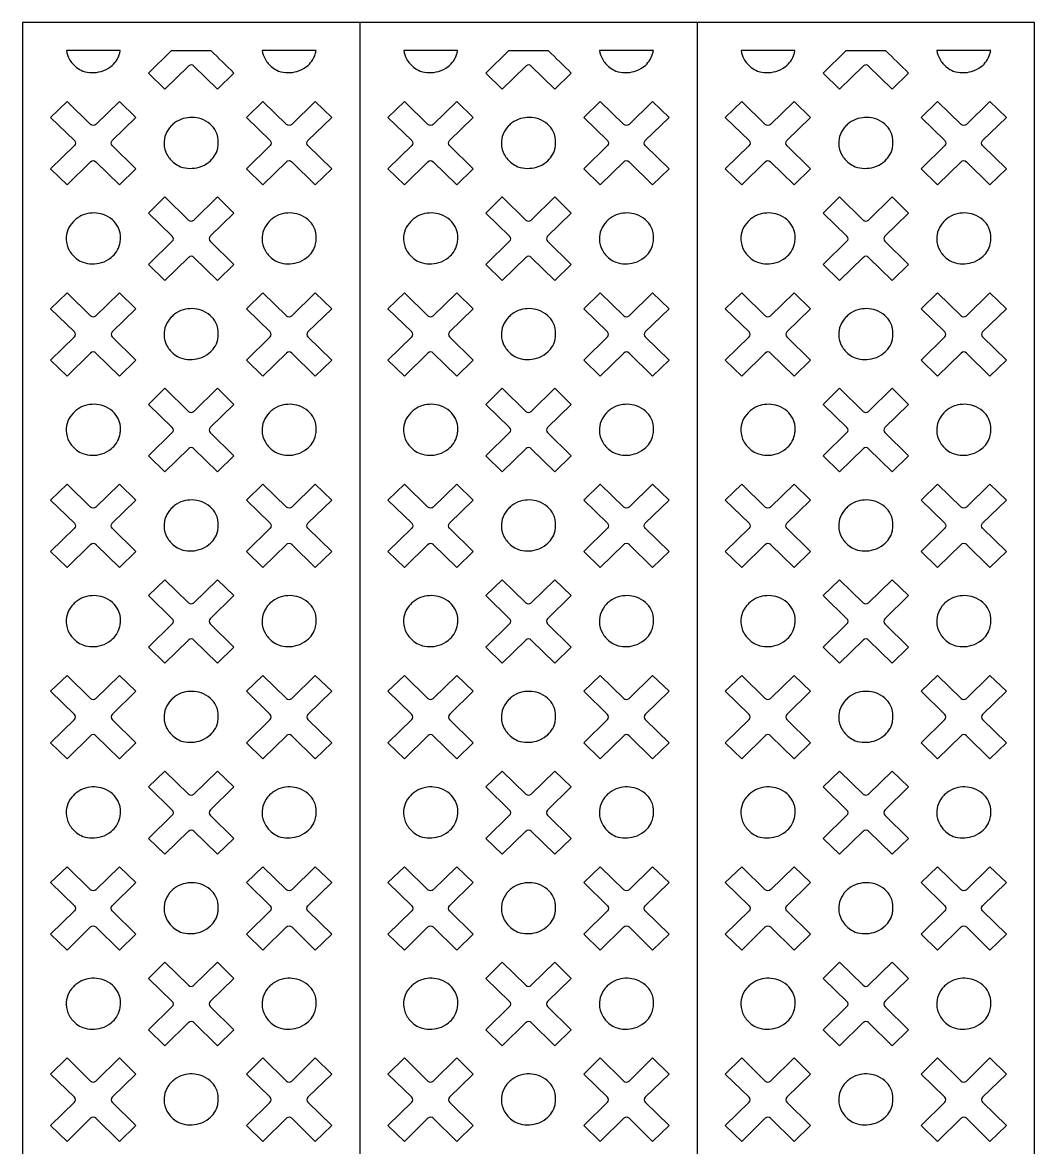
# Model space of a CAD drawing. Header units: millimetres. Extents: x -150 to 750, y -1000 to 1000.
# Drawn here: x -150 to 750, y -1 to 1000 of the extents above; entities that cross this region are included whole.
import ezdxf

# ---------------------------------------------------------------- set-up
doc = ezdxf.new("R2010")
doc.units = ezdxf.units.MM
doc.layers.add('Default', color=70, linetype='Continuous')

msp = doc.modelspace()

# ---------------------------------------------------------------- linework, layer by layer
at = {"layer": 'Default'}
for p, q in [((150, 1000), (150, -1000)), ((450, 1000), (450, -1000))]:
    msp.add_line(p, q, dxfattribs=at)
msp.add_lwpolyline([(-150, -1000), (750, -1000), (750, 1000), (-150, 1000)], close=True, dxfattribs=at)
for points in [[(-63.1, 975), (-110.9, 975, 0.09085), (-108.5, 967.6, 0.105009), (-101.9, 960, 0.060881), (-96.4, 956.8, 0.15431), (-80, 956.5, 0.094583), (-71.5, 960.8, 0.074504), (-66.8, 965.7, 0.084818), (-63.7, 972.1, 0.035907)], [(2.5, 961.3, 0.384169), (-2.1, 961.4, 0.017605), (-2.3, 961.3), (-23.3, 940.8), (-37.9, 955), (-17.4, 975), (17.6, 975, 0.00032), (38, 955), (23.5, 940.8), (2.5, 961.3, 0.001257)], [(111.1, 975), (63.2, 975, 0.09085), (65.7, 967.6, 0.105009), (72.2, 960, 0.060881), (77.7, 956.8, 0.15431), (94.1, 956.5, 0.094583), (102.6, 960.8, 0.074504), (107.3, 965.7, 0.084818), (110.4, 972.1, 0.035907)], [(236.9, 975), (189.1, 975, 0.09085), (191.5, 967.6, 0.105009), (198.1, 960, 0.060881), (203.6, 956.8, 0.15431), (220, 956.5, 0.094583), (228.5, 960.8, 0.074504), (233.2, 965.7, 0.084818), (236.3, 972.1, 0.035907)], [(302.5, 961.3, 0.384169), (297.9, 961.4, 0.017605), (297.7, 961.3), (276.7, 940.8), (262.1, 955), (282.6, 975), (317.6, 975, 0.00032), (338, 955), (323.5, 940.8), (302.5, 961.3, 0.001257)], [(411.1, 975), (363.2, 975, 0.09085), (365.7, 967.6, 0.105009), (372.2, 960, 0.060881), (377.7, 956.8, 0.15431), (394.1, 956.5, 0.094583), (402.6, 960.8, 0.074504), (407.3, 965.7, 0.084818), (410.4, 972.1, 0.035907)], [(536.9, 975), (489.1, 975, 0.09085), (491.5, 967.6, 0.105009), (498.1, 960, 0.060881), (503.6, 956.8, 0.15431), (520, 956.5, 0.094583), (528.5, 960.8, 0.074504), (533.2, 965.7, 0.084818), (536.3, 972.1, 0.035907)], [(602.5, 961.3, 0.384169), (597.9, 961.4, 0.017605), (597.7, 961.3), (576.7, 940.8), (562.1, 955), (582.6, 975), (617.6, 975, 0.00032), (638, 955), (623.5, 940.8), (602.5, 961.3, 0.001257)], [(711.1, 975), (663.2, 975, 0.09085), (665.7, 967.6, 0.105009), (672.2, 960, 0.060881), (677.7, 956.8, 0.15431), (694.1, 956.5, 0.094583), (702.6, 960.8, 0.074504), (707.3, 965.7, 0.084818), (710.4, 972.1, 0.035907)], [(-103.9, 890.5), (-125, 869.9), (-110.4, 855.6), (-89.5, 876.2, -0.397944), (-84.7, 876.2, -0.006463), (-84.7, 876.2), (-63.7, 855.6), (-49.1, 869.9), (-70.2, 890.5), (-70.2, 890.5, -0.420972), (-70.2, 895), (-49.1, 915.6), (-63.7, 929.8), (-84.7, 909.3, -0.397944), (-89.4, 909.3, -0.006463), (-89.5, 909.3), (-110.4, 929.8), (-125, 915.6), (-103.9, 895), (-103.9, 895, -0.420972)], [(70.2, 890.5), (49.1, 869.9), (63.7, 855.6), (84.7, 876.2, -0.397944), (89.4, 876.2, -0.006463), (89.5, 876.2), (110.4, 855.6), (125, 869.9), (103.9, 890.5), (103.9, 890.5, -0.420972), (103.9, 895), (125, 915.6), (110.4, 929.8), (89.5, 909.3, -0.397944), (84.7, 909.3, -0.006463), (84.7, 909.3), (63.7, 929.8), (49.1, 915.6), (70.2, 895), (70.2, 895, -0.420972)], [(196.1, 890.5), (175, 869.9), (189.6, 855.6), (210.5, 876.2, -0.397944), (215.3, 876.2, -0.006463), (215.3, 876.2), (236.3, 855.6), (250.9, 869.9), (229.8, 890.5), (229.8, 890.5, -0.420972), (229.8, 895), (250.9, 915.6), (236.3, 929.8), (215.3, 909.3, -0.397944), (210.6, 909.3, -0.006463), (210.5, 909.3), (189.6, 929.8), (175, 915.6), (196.1, 895), (196.1, 895, -0.420972)], [(370.2, 890.5), (349.1, 869.9), (363.7, 855.6), (384.7, 876.2, -0.397944), (389.4, 876.2, -0.006463), (389.5, 876.2), (410.4, 855.6), (425, 869.9), (403.9, 890.5), (403.9, 890.5, -0.420972), (403.9, 895), (425, 915.6), (410.4, 929.8), (389.5, 909.3, -0.397944), (384.7, 909.3, -0.006463), (384.7, 909.3), (363.7, 929.8), (349.1, 915.6), (370.2, 895), (370.2, 895, -0.420972)], [(496.1, 890.5), (475, 869.9), (489.6, 855.6), (510.5, 876.2, -0.397944), (515.3, 876.2, -0.006463), (515.3, 876.2), (536.3, 855.6), (550.9, 869.9), (529.8, 890.5), (529.8, 890.5, -0.420972), (529.8, 895), (550.9, 915.6), (536.3, 929.8), (515.3, 909.3, -0.397944), (510.6, 909.3, -0.006463), (510.5, 909.3), (489.6, 929.8), (475, 915.6), (496.1, 895), (496.1, 895, -0.420972)], [(670.2, 890.5), (649.1, 869.9), (663.7, 855.6), (684.7, 876.2, -0.397944), (689.4, 876.2, -0.006463), (689.5, 876.2), (710.4, 855.6), (725, 869.9), (703.9, 890.5), (703.9, 890.5, -0.420972), (703.9, 895), (725, 915.6), (710.4, 929.8), (689.5, 909.3, -0.397944), (684.7, 909.3, -0.006463), (684.7, 909.3), (663.7, 929.8), (649.1, 915.6), (670.2, 895), (670.2, 895, -0.420972)], [(24.1, 892.9, 0.133083), (22, 903.1, 0.093537), (17, 909.5, 0.097606), (8.8, 914.2, 0.155607), (-7, 914.5, 0.088418), (-14.7, 910.7, 0.044134), (-17.7, 908.1, 0.099121), (-22.6, 900.6, 0.103432), (-24.1, 892.1, 0.117114), (-21.5, 882.5, 0.105486), (-14.9, 874.9, 0.060402), (-9.4, 871.7, 0.156979), (7.2, 871.4, 0.096198), (15.8, 875.9, 0.076763), (20.6, 881.1, 0.092223), (23.6, 888.1, 0.057177), (24.1, 892.7, -0.002419)], [(324.1, 892.9, 0.133083), (322, 903.1, 0.093537), (317, 909.5, 0.097606), (308.8, 914.2, 0.155607), (293, 914.5, 0.088418), (285.3, 910.7, 0.044134), (282.3, 908.1, 0.099121), (277.4, 900.6, 0.103432), (275.9, 892.1, 0.117114), (278.5, 882.5, 0.105486), (285.1, 874.9, 0.060402), (290.6, 871.7, 0.156979), (307.2, 871.4, 0.096198), (315.8, 875.9, 0.076763), (320.6, 881.1, 0.092223), (323.6, 888.1, 0.057177), (324.1, 892.7, -0.002419)], [(624.1, 892.9, 0.133083), (622, 903.1, 0.093537), (617, 909.5, 0.097606), (608.8, 914.2, 0.155607), (593, 914.5, 0.088418), (585.3, 910.7, 0.044134), (582.3, 908.1, 0.099121), (577.4, 900.6, 0.103432), (575.9, 892.1, 0.117114), (578.5, 882.5, 0.105486), (585.1, 874.9, 0.060402), (590.6, 871.7, 0.156979), (607.2, 871.4, 0.096198), (615.8, 875.9, 0.076763), (620.6, 881.1, 0.092223), (623.6, 888.1, 0.057177), (624.1, 892.7, -0.002419)], [(17, 805.4), (38, 784.8), (23.5, 770.6), (2.5, 791.1, 0.397944), (-2.2, 791.1, 0.006463), (-2.3, 791.1), (-23.3, 770.6), (-37.9, 784.8), (-16.8, 805.4), (-16.8, 805.4, 0.420972), (-16.8, 809.9), (-37.9, 830.5), (-23.3, 844.8), (-2.3, 824.3, 0.397944), (2.4, 824.2, 0.006463), (2.5, 824.3), (23.5, 844.8), (38, 830.5), (17, 809.9), (17, 809.9, 0.420972)], [(317, 805.4), (338, 784.8), (323.5, 770.6), (302.5, 791.1, 0.397944), (297.8, 791.1, 0.006463), (297.7, 791.1), (276.7, 770.6), (262.1, 784.8), (283.2, 805.4), (283.2, 805.4, 0.420972), (283.2, 809.9), (262.1, 830.5), (276.7, 844.8), (297.7, 824.3, 0.397944), (302.4, 824.2, 0.006463), (302.5, 824.3), (323.5, 844.8), (338, 830.5), (317, 809.9), (317, 809.9, 0.420972)], [(617, 805.4), (638, 784.8), (623.5, 770.6), (602.5, 791.1, 0.397944), (597.8, 791.1, 0.006463), (597.7, 791.1), (576.7, 770.6), (562.1, 784.8), (583.2, 805.4), (583.2, 805.4, 0.420972), (583.2, 809.9), (562.1, 830.5), (576.7, 844.8), (597.7, 824.3, 0.397944), (602.4, 824.2, 0.006463), (602.5, 824.3), (623.5, 844.8), (638, 830.5), (617, 809.9), (617, 809.9, 0.420972)], [(-62.9, 807.8, 0.133083), (-65, 818, 0.093537), (-70, 824.4, 0.097606), (-78.2, 829.2, 0.155607), (-94, 829.5, 0.088418), (-101.7, 825.7, 0.044134), (-104.7, 823, 0.099121), (-109.6, 815.6, 0.103432), (-111.1, 807.1, 0.117114), (-108.5, 797.4, 0.105486), (-101.9, 789.8, 0.060402), (-96.4, 786.7, 0.156979), (-79.8, 786.4, 0.096198), (-71.2, 790.9, 0.076763), (-66.4, 796, 0.092223), (-63.4, 803.1, 0.057177), (-62.9, 807.7, -0.002419)], [(111.2, 807.8, 0.133083), (109.1, 818, 0.093537), (104.1, 824.4, 0.097606), (95.9, 829.2, 0.155607), (80.1, 829.5, 0.088418), (72.4, 825.7, 0.044134), (69.4, 823, 0.099121), (64.6, 815.6, 0.103432), (63, 807.1, 0.117114), (65.7, 797.4, 0.105486), (72.2, 789.8, 0.060402), (77.7, 786.7, 0.156979), (94.3, 786.4, 0.096198), (102.9, 790.9, 0.076763), (107.7, 796, 0.092223), (110.7, 803.1, 0.057177), (111.2, 807.7, -0.002419)], [(237.1, 807.8, 0.133083), (235, 818, 0.093537), (230, 824.4, 0.097606), (221.8, 829.2, 0.155607), (206, 829.5, 0.088418), (198.3, 825.7, 0.044134), (195.3, 823, 0.099121), (190.4, 815.6, 0.103432), (188.9, 807.1, 0.117114), (191.5, 797.4, 0.105486), (198.1, 789.8, 0.060402), (203.6, 786.7, 0.156979), (220.2, 786.4, 0.096198), (228.8, 790.9, 0.076763), (233.6, 796, 0.092223), (236.6, 803.1, 0.057177), (237.1, 807.7, -0.002419)], [(411.2, 807.8, 0.133083), (409.1, 818, 0.093537), (404.1, 824.4, 0.097606), (395.9, 829.2, 0.155607), (380.1, 829.5, 0.088418), (372.4, 825.7, 0.044134), (369.4, 823, 0.099121), (364.6, 815.6, 0.103432), (363, 807.1, 0.117114), (365.7, 797.4, 0.105486), (372.2, 789.8, 0.060402), (377.7, 786.7, 0.156979), (394.3, 786.4, 0.096198), (402.9, 790.9, 0.076763), (407.7, 796, 0.092223), (410.7, 803.1, 0.057177), (411.2, 807.7, -0.002419)], [(537.1, 807.8, 0.133083), (535, 818, 0.093537), (530, 824.4, 0.097606), (521.8, 829.2, 0.155607), (506, 829.5, 0.088418), (498.3, 825.7, 0.044134), (495.3, 823, 0.099121), (490.4, 815.6, 0.103432), (488.9, 807.1, 0.117114), (491.5, 797.4, 0.105486), (498.1, 789.8, 0.060402), (503.6, 786.7, 0.156979), (520.2, 786.4, 0.096198), (528.8, 790.9, 0.076763), (533.6, 796, 0.092223), (536.6, 803.1, 0.057177), (537.1, 807.7, -0.002419)], [(711.2, 807.8, 0.133083), (709.1, 818, 0.093537), (704.1, 824.4, 0.097606), (695.9, 829.2, 0.155607), (680.1, 829.5, 0.088418), (672.4, 825.7, 0.044134), (669.4, 823, 0.099121), (664.6, 815.6, 0.103432), (663, 807.1, 0.117114), (665.7, 797.4, 0.105486), (672.2, 789.8, 0.060402), (677.7, 786.7, 0.156979), (694.3, 786.4, 0.096198), (702.9, 790.9, 0.076763), (707.7, 796, 0.092223), (710.7, 803.1, 0.057177), (711.2, 807.7, -0.002419)], [(-103.9, 724.8), (-125, 745.4), (-110.4, 759.6), (-89.5, 739.1, 0.397944), (-84.7, 739.1, 0.006463), (-84.7, 739.1), (-63.7, 759.6), (-49.1, 745.4), (-70.2, 724.8), (-70.2, 724.8, 0.420972), (-70.2, 720.3), (-49.1, 699.7), (-63.7, 685.5), (-84.7, 706, 0.397944), (-89.4, 706, 0.006463), (-89.5, 706), (-110.4, 685.5), (-125, 699.7), (-103.9, 720.3), (-103.9, 720.3, 0.420972)], [(70.2, 724.8), (49.1, 745.4), (63.7, 759.6), (84.7, 739.1, 0.397944), (89.4, 739.1, 0.006463), (89.5, 739.1), (110.4, 759.6), (125, 745.4), (103.9, 724.8), (103.9, 724.8, 0.420972), (103.9, 720.3), (125, 699.7), (110.4, 685.5), (89.5, 706, 0.397944), (84.7, 706, 0.006463), (84.7, 706), (63.7, 685.5), (49.1, 699.7), (70.2, 720.3), (70.2, 720.3, 0.420972)], [(196.1, 724.8), (175, 745.4), (189.6, 759.6), (210.5, 739.1, 0.397944), (215.3, 739.1, 0.006463), (215.3, 739.1), (236.3, 759.6), (250.9, 745.4), (229.8, 724.8), (229.8, 724.8, 0.420972), (229.8, 720.3), (250.9, 699.7), (236.3, 685.5), (215.3, 706, 0.397944), (210.6, 706, 0.006463), (210.5, 706), (189.6, 685.5), (175, 699.7), (196.1, 720.3), (196.1, 720.3, 0.420972)], [(370.2, 724.8), (349.1, 745.4), (363.7, 759.6), (384.7, 739.1, 0.397944), (389.4, 739.1, 0.006463), (389.5, 739.1), (410.4, 759.6), (425, 745.4), (403.9, 724.8), (403.9, 724.8, 0.420972), (403.9, 720.3), (425, 699.7), (410.4, 685.5), (389.5, 706, 0.397944), (384.7, 706, 0.006463), (384.7, 706), (363.7, 685.5), (349.1, 699.7), (370.2, 720.3), (370.2, 720.3, 0.420972)], [(496.1, 724.8), (475, 745.4), (489.6, 759.6), (510.5, 739.1, 0.397944), (515.3, 739.1, 0.006463), (515.3, 739.1), (536.3, 759.6), (550.9, 745.4), (529.8, 724.8), (529.8, 724.8, 0.420972), (529.8, 720.3), (550.9, 699.7), (536.3, 685.5), (515.3, 706, 0.397944), (510.6, 706, 0.006463), (510.5, 706), (489.6, 685.5), (475, 699.7), (496.1, 720.3), (496.1, 720.3, 0.420972)], [(670.2, 724.8), (649.1, 745.4), (663.7, 759.6), (684.7, 739.1, 0.397944), (689.4, 739.1, 0.006463), (689.5, 739.1), (710.4, 759.6), (725, 745.4), (703.9, 724.8), (703.9, 724.8, 0.420972), (703.9, 720.3), (725, 699.7), (710.4, 685.5), (689.5, 706, 0.397944), (684.7, 706, 0.006463), (684.7, 706), (663.7, 685.5), (649.1, 699.7), (670.2, 720.3), (670.2, 720.3, 0.420972)], [(24.1, 722.7, 0.133083), (22, 732.9, 0.093537), (17, 739.3, 0.097606), (8.8, 744.1, 0.155607), (-7, 744.4, 0.088418), (-14.7, 740.6, 0.044134), (-17.7, 737.9, 0.099121), (-22.6, 730.5, 0.103432), (-24.1, 722, 0.117114), (-21.5, 712.3, 0.105486), (-14.9, 704.7, 0.060402), (-9.4, 701.6, 0.156979), (7.2, 701.3, 0.096198), (15.8, 705.8, 0.076763), (20.6, 710.9, 0.092223), (23.6, 717.9, 0.057177), (24.1, 722.6, -0.002419)], [(324.1, 722.7, 0.133083), (322, 732.9, 0.093537), (317, 739.3, 0.097606), (308.8, 744.1, 0.155607), (293, 744.4, 0.088418), (285.3, 740.6, 0.044134), (282.3, 737.9, 0.099121), (277.4, 730.5, 0.103432), (275.9, 722, 0.117114), (278.5, 712.3, 0.105486), (285.1, 704.7, 0.060402), (290.6, 701.6, 0.156979), (307.2, 701.3, 0.096198), (315.8, 705.8, 0.076763), (320.6, 710.9, 0.092223), (323.6, 717.9, 0.057177), (324.1, 722.6, -0.002419)], [(624.1, 722.7, 0.133083), (622, 732.9, 0.093537), (617, 739.3, 0.097606), (608.8, 744.1, 0.155607), (593, 744.4, 0.088418), (585.3, 740.6, 0.044134), (582.3, 737.9, 0.099121), (577.4, 730.5, 0.103432), (575.9, 722, 0.117114), (578.5, 712.3, 0.105486), (585.1, 704.7, 0.060402), (590.6, 701.6, 0.156979), (607.2, 701.3, 0.096198), (615.8, 705.8, 0.076763), (620.6, 710.9, 0.092223), (623.6, 717.9, 0.057177), (624.1, 722.6, -0.002419)], [(17, 635.2), (38, 614.6), (23.5, 600.4), (2.5, 620.9, 0.397944), (-2.2, 621, 0.006463), (-2.3, 620.9), (-23.3, 600.4), (-37.9, 614.6), (-16.8, 635.2), (-16.8, 635.2, 0.420972), (-16.8, 639.7), (-37.9, 660.3), (-23.3, 674.6), (-2.3, 654.1, 0.397944), (2.4, 654, 0.006463), (2.5, 654.1), (23.5, 674.6), (38, 660.3), (17, 639.7), (17, 639.7, 0.420972)], [(317, 635.2), (338, 614.6), (323.5, 600.4), (302.5, 620.9, 0.397944), (297.8, 621, 0.006463), (297.7, 620.9), (276.7, 600.4), (262.1, 614.6), (283.2, 635.2), (283.2, 635.2, 0.420972), (283.2, 639.7), (262.1, 660.3), (276.7, 674.6), (297.7, 654.1, 0.397944), (302.4, 654, 0.006463), (302.5, 654.1), (323.5, 674.6), (338, 660.3), (317, 639.7), (317, 639.7, 0.420972)], [(617, 635.2), (638, 614.6), (623.5, 600.4), (602.5, 620.9, 0.397944), (597.8, 621, 0.006463), (597.7, 620.9), (576.7, 600.4), (562.1, 614.6), (583.2, 635.2), (583.2, 635.2, 0.420972), (583.2, 639.7), (562.1, 660.3), (576.7, 674.6), (597.7, 654.1, 0.397944), (602.4, 654, 0.006463), (602.5, 654.1), (623.5, 674.6), (638, 660.3), (617, 639.7), (617, 639.7, 0.420972)], [(-62.9, 637.6, 0.133083), (-65, 647.8, 0.093537), (-70, 654.3, 0.097606), (-78.2, 659, 0.155607), (-94, 659.3, 0.088418), (-101.7, 655.5, 0.044134), (-104.7, 652.8, 0.099121), (-109.6, 645.4, 0.103432), (-111.1, 636.9, 0.117114), (-108.5, 627.2, 0.105486), (-101.9, 619.7, 0.060402), (-96.4, 616.5, 0.156979), (-79.8, 616.2, 0.096198), (-71.2, 620.7, 0.076763), (-66.4, 625.8, 0.092223), (-63.4, 632.9, 0.057177), (-62.9, 637.5, -0.002419)], [(111.2, 637.6, 0.133083), (109.1, 647.8, 0.093537), (104.1, 654.3, 0.097606), (95.9, 659, 0.155607), (80.1, 659.3, 0.088418), (72.4, 655.5, 0.044134), (69.4, 652.8, 0.099121), (64.6, 645.4, 0.103432), (63, 636.9, 0.117114), (65.7, 627.2, 0.105486), (72.2, 619.7, 0.060402), (77.7, 616.5, 0.156979), (94.3, 616.2, 0.096198), (102.9, 620.7, 0.076763), (107.7, 625.8, 0.092223), (110.7, 632.9, 0.057177), (111.2, 637.5, -0.002419)], [(237.1, 637.6, 0.133083), (235, 647.8, 0.093537), (230, 654.3, 0.097606), (221.8, 659, 0.155607), (206, 659.3, 0.088418), (198.3, 655.5, 0.044134), (195.3, 652.8, 0.099121), (190.4, 645.4, 0.103432), (188.9, 636.9, 0.117114), (191.5, 627.2, 0.105486), (198.1, 619.7, 0.060402), (203.6, 616.5, 0.156979), (220.2, 616.2, 0.096198), (228.8, 620.7, 0.076763), (233.6, 625.8, 0.092223), (236.6, 632.9, 0.057177), (237.1, 637.5, -0.002419)], [(411.2, 637.6, 0.133083), (409.1, 647.8, 0.093537), (404.1, 654.3, 0.097606), (395.9, 659, 0.155607), (380.1, 659.3, 0.088418), (372.4, 655.5, 0.044134), (369.4, 652.8, 0.099121), (364.6, 645.4, 0.103432), (363, 636.9, 0.117114), (365.7, 627.2, 0.105486), (372.2, 619.7, 0.060402), (377.7, 616.5, 0.156979), (394.3, 616.2, 0.096198), (402.9, 620.7, 0.076763), (407.7, 625.8, 0.092223), (410.7, 632.9, 0.057177), (411.2, 637.5, -0.002419)], [(537.1, 637.6, 0.133083), (535, 647.8, 0.093537), (530, 654.3, 0.097606), (521.8, 659, 0.155607), (506, 659.3, 0.088418), (498.3, 655.5, 0.044134), (495.3, 652.8, 0.099121), (490.4, 645.4, 0.103432), (488.9, 636.9, 0.117114), (491.5, 627.2, 0.105486), (498.1, 619.7, 0.060402), (503.6, 616.5, 0.156979), (520.2, 616.2, 0.096198), (528.8, 620.7, 0.076763), (533.6, 625.8, 0.092223), (536.6, 632.9, 0.057177), (537.1, 637.5, -0.002419)], [(711.2, 637.6, 0.133083), (709.1, 647.8, 0.093537), (704.1, 654.3, 0.097606), (695.9, 659, 0.155607), (680.1, 659.3, 0.088418), (672.4, 655.5, 0.044134), (669.4, 652.8, 0.099121), (664.6, 645.4, 0.103432), (663, 636.9, 0.117114), (665.7, 627.2, 0.105486), (672.2, 619.7, 0.060402), (677.7, 616.5, 0.156979), (694.3, 616.2, 0.096198), (702.9, 620.7, 0.076763), (707.7, 625.8, 0.092223), (710.7, 632.9, 0.057177), (711.2, 637.5, -0.002419)], [(-103.9, 550.1), (-125, 529.5), (-110.4, 515.3), (-89.5, 535.8, -0.397944), (-84.7, 535.9, -0.006463), (-84.7, 535.8), (-63.7, 515.3), (-49.1, 529.5), (-70.2, 550.1), (-70.2, 550.1, -0.420972), (-70.2, 554.6), (-49.1, 575.2), (-63.7, 589.5), (-84.7, 569, -0.397944), (-89.4, 568.9, -0.006463), (-89.5, 569), (-110.4, 589.5), (-125, 575.2), (-103.9, 554.6), (-103.9, 554.6, -0.420972)], [(70.2, 550.1), (49.1, 529.5), (63.7, 515.3), (84.7, 535.8, -0.397944), (89.4, 535.9, -0.006463), (89.5, 535.8), (110.4, 515.3), (125, 529.5), (103.9, 550.1), (103.9, 550.1, -0.420972), (103.9, 554.6), (125, 575.2), (110.4, 589.5), (89.5, 569, -0.397944), (84.7, 568.9, -0.006463), (84.7, 569), (63.7, 589.5), (49.1, 575.2), (70.2, 554.6), (70.2, 554.6, -0.420972)], [(196.1, 550.1), (175, 529.5), (189.6, 515.3), (210.5, 535.8, -0.397944), (215.3, 535.9, -0.006463), (215.3, 535.8), (236.3, 515.3), (250.9, 529.5), (229.8, 550.1), (229.8, 550.1, -0.420972), (229.8, 554.6), (250.9, 575.2), (236.3, 589.5), (215.3, 569, -0.397944), (210.6, 568.9, -0.006463), (210.5, 569), (189.6, 589.5), (175, 575.2), (196.1, 554.6), (196.1, 554.6, -0.420972)], [(370.2, 550.1), (349.1, 529.5), (363.7, 515.3), (384.7, 535.8, -0.397944), (389.4, 535.9, -0.006463), (389.5, 535.8), (410.4, 515.3), (425, 529.5), (403.9, 550.1), (403.9, 550.1, -0.420972), (403.9, 554.6), (425, 575.2), (410.4, 589.5), (389.5, 569, -0.397944), (384.7, 568.9, -0.006463), (384.7, 569), (363.7, 589.5), (349.1, 575.2), (370.2, 554.6), (370.2, 554.6, -0.420972)], [(496.1, 550.1), (475, 529.5), (489.6, 515.3), (510.5, 535.8, -0.397944), (515.3, 535.9, -0.006463), (515.3, 535.8), (536.3, 515.3), (550.9, 529.5), (529.8, 550.1), (529.8, 550.1, -0.420972), (529.8, 554.6), (550.9, 575.2), (536.3, 589.5), (515.3, 569, -0.397944), (510.6, 568.9, -0.006463), (510.5, 569), (489.6, 589.5), (475, 575.2), (496.1, 554.6), (496.1, 554.6, -0.420972)], [(670.2, 550.1), (649.1, 529.5), (663.7, 515.3), (684.7, 535.8, -0.397944), (689.4, 535.9, -0.006463), (689.5, 535.8), (710.4, 515.3), (725, 529.5), (703.9, 550.1), (703.9, 550.1, -0.420972), (703.9, 554.6), (725, 575.2), (710.4, 589.5), (689.5, 569, -0.397944), (684.7, 568.9, -0.006463), (684.7, 569), (663.7, 589.5), (649.1, 575.2), (670.2, 554.6), (670.2, 554.6, -0.420972)], [(24.1, 552.5, 0.133083), (22, 562.7, 0.093537), (17, 569.2, 0.097606), (8.8, 573.9, 0.155607), (-7, 574.2, 0.088418), (-14.7, 570.4, 0.044134), (-17.7, 567.7, 0.099121), (-22.6, 560.3, 0.103432), (-24.1, 551.8, 0.117114), (-21.5, 542.1, 0.105486), (-14.9, 534.6, 0.060402), (-9.4, 531.4, 0.156979), (7.2, 531.1, 0.096198), (15.8, 535.6, 0.076763), (20.6, 540.7, 0.092223), (23.6, 547.8, 0.057177), (24.1, 552.4, -0.002419)], [(324.1, 552.5, 0.133083), (322, 562.7, 0.093537), (317, 569.2, 0.097606), (308.8, 573.9, 0.155607), (293, 574.2, 0.088418), (285.3, 570.4, 0.044134), (282.3, 567.7, 0.099121), (277.4, 560.3, 0.103432), (275.9, 551.8, 0.117114), (278.5, 542.1, 0.105486), (285.1, 534.6, 0.060402), (290.6, 531.4, 0.156979), (307.2, 531.1, 0.096198), (315.8, 535.6, 0.076763), (320.6, 540.7, 0.092223), (323.6, 547.8, 0.057177), (324.1, 552.4, -0.002419)], [(624.1, 552.5, 0.133083), (622, 562.7, 0.093537), (617, 569.2, 0.097606), (608.8, 573.9, 0.155607), (593, 574.2, 0.088418), (585.3, 570.4, 0.044134), (582.3, 567.7, 0.099121), (577.4, 560.3, 0.103432), (575.9, 551.8, 0.117114), (578.5, 542.1, 0.105486), (585.1, 534.6, 0.060402), (590.6, 531.4, 0.156979), (607.2, 531.1, 0.096198), (615.8, 535.6, 0.076763), (620.6, 540.7, 0.092223), (623.6, 547.8, 0.057177), (624.1, 552.4, -0.002419)], [(17, 465.1), (38, 444.5), (23.5, 430.2), (2.5, 450.7, 0.397944), (-2.2, 450.8, 0.006463), (-2.3, 450.7), (-23.3, 430.2), (-37.9, 444.5), (-16.8, 465.1), (-16.8, 465.1, 0.420972), (-16.8, 469.6), (-37.9, 490.2), (-23.3, 504.4), (-2.3, 483.9, 0.397944), (2.4, 483.8, 0.006463), (2.5, 483.9), (23.5, 504.4), (38, 490.2), (17, 469.6), (17, 469.6, 0.420972)], [(317, 465.1), (338, 444.5), (323.5, 430.2), (302.5, 450.7, 0.397944), (297.8, 450.8, 0.006463), (297.7, 450.7), (276.7, 430.2), (262.1, 444.5), (283.2, 465.1), (283.2, 465.1, 0.420972), (283.2, 469.6), (262.1, 490.2), (276.7, 504.4), (297.7, 483.9, 0.397944), (302.4, 483.8, 0.006463), (302.5, 483.9), (323.5, 504.4), (338, 490.2), (317, 469.6), (317, 469.6, 0.420972)], [(617, 465.1), (638, 444.5), (623.5, 430.2), (602.5, 450.7, 0.397944), (597.8, 450.8, 0.006463), (597.7, 450.7), (576.7, 430.2), (562.1, 444.5), (583.2, 465.1), (583.2, 465.1, 0.420972), (583.2, 469.6), (562.1, 490.2), (576.7, 504.4), (597.7, 483.9, 0.397944), (602.4, 483.8, 0.006463), (602.5, 483.9), (623.5, 504.4), (638, 490.2), (617, 469.6), (617, 469.6, 0.420972)], [(-62.9, 467.4, 0.133083), (-65, 477.7, 0.093537), (-70, 484.1, 0.097606), (-78.2, 488.8, 0.155607), (-94, 489.1, 0.088418), (-101.7, 485.3, 0.044134), (-104.7, 482.7, 0.099121), (-109.6, 475.2, 0.103432), (-111.1, 466.7, 0.117114), (-108.5, 457, 0.105486), (-101.9, 449.5, 0.060402), (-96.4, 446.3, 0.156979), (-79.8, 446, 0.096198), (-71.2, 450.5, 0.076763), (-66.4, 455.7, 0.092223), (-63.4, 462.7, 0.057177), (-62.9, 467.3, -0.002419)], [(111.2, 467.4, 0.133083), (109.1, 477.7, 0.093537), (104.1, 484.1, 0.097606), (95.9, 488.8, 0.155607), (80.1, 489.1, 0.088418), (72.4, 485.3, 0.044134), (69.4, 482.7, 0.099121), (64.6, 475.2, 0.103432), (63, 466.7, 0.117114), (65.7, 457, 0.105486), (72.2, 449.5, 0.060402), (77.7, 446.3, 0.156979), (94.3, 446, 0.096198), (102.9, 450.5, 0.076763), (107.7, 455.7, 0.092223), (110.7, 462.7, 0.057177), (111.2, 467.3, -0.002419)], [(237.1, 467.4, 0.133083), (235, 477.7, 0.093537), (230, 484.1, 0.097606), (221.8, 488.8, 0.155607), (206, 489.1, 0.088418), (198.3, 485.3, 0.044134), (195.3, 482.7, 0.099121), (190.4, 475.2, 0.103432), (188.9, 466.7, 0.117114), (191.5, 457, 0.105486), (198.1, 449.5, 0.060402), (203.6, 446.3, 0.156979), (220.2, 446, 0.096198), (228.8, 450.5, 0.076763), (233.6, 455.7, 0.092223), (236.6, 462.7, 0.057177), (237.1, 467.3, -0.002419)], [(411.2, 467.4, 0.133083), (409.1, 477.7, 0.093537), (404.1, 484.1, 0.097606), (395.9, 488.8, 0.155607), (380.1, 489.1, 0.088418), (372.4, 485.3, 0.044134), (369.4, 482.7, 0.099121), (364.6, 475.2, 0.103432), (363, 466.7, 0.117114), (365.7, 457, 0.105486), (372.2, 449.5, 0.060402), (377.7, 446.3, 0.156979), (394.3, 446, 0.096198), (402.9, 450.5, 0.076763), (407.7, 455.7, 0.092223), (410.7, 462.7, 0.057177), (411.2, 467.3, -0.002419)], [(537.1, 467.4, 0.133083), (535, 477.7, 0.093537), (530, 484.1, 0.097606), (521.8, 488.8, 0.155607), (506, 489.1, 0.088418), (498.3, 485.3, 0.044134), (495.3, 482.7, 0.099121), (490.4, 475.2, 0.103432), (488.9, 466.7, 0.117114), (491.5, 457, 0.105486), (498.1, 449.5, 0.060402), (503.6, 446.3, 0.156979), (520.2, 446, 0.096198), (528.8, 450.5, 0.076763), (533.6, 455.7, 0.092223), (536.6, 462.7, 0.057177), (537.1, 467.3, -0.002419)], [(711.2, 467.4, 0.133083), (709.1, 477.7, 0.093537), (704.1, 484.1, 0.097606), (695.9, 488.8, 0.155607), (680.1, 489.1, 0.088418), (672.4, 485.3, 0.044134), (669.4, 482.7, 0.099121), (664.6, 475.2, 0.103432), (663, 466.7, 0.117114), (665.7, 457, 0.105486), (672.2, 449.5, 0.060402), (677.7, 446.3, 0.156979), (694.3, 446, 0.096198), (702.9, 450.5, 0.076763), (707.7, 455.7, 0.092223), (710.7, 462.7, 0.057177), (711.2, 467.3, -0.002419)], [(-103.9, 384.5), (-125, 405.1), (-110.4, 419.3), (-89.5, 398.8, 0.397944), (-84.7, 398.7, 0.006463), (-84.7, 398.8), (-63.7, 419.3), (-49.1, 405.1), (-70.2, 384.5), (-70.2, 384.5, 0.420972), (-70.2, 380), (-49.1, 359.4), (-63.7, 345.1), (-84.7, 365.6, 0.397944), (-89.4, 365.7, 0.006463), (-89.5, 365.6), (-110.4, 345.1), (-125, 359.4), (-103.9, 380), (-103.9, 380, 0.420972)], [(70.2, 384.5), (49.1, 405.1), (63.7, 419.3), (84.7, 398.8, 0.397944), (89.4, 398.7, 0.006463), (89.5, 398.8), (110.4, 419.3), (125, 405.1), (103.9, 384.5), (103.9, 384.5, 0.420972), (103.9, 380), (125, 359.4), (110.4, 345.1), (89.5, 365.6, 0.397944), (84.7, 365.7, 0.006463), (84.7, 365.6), (63.7, 345.1), (49.1, 359.4), (70.2, 380), (70.2, 380, 0.420972)], [(196.1, 384.5), (175, 405.1), (189.6, 419.3), (210.5, 398.8, 0.397944), (215.3, 398.7, 0.006463), (215.3, 398.8), (236.3, 419.3), (250.9, 405.1), (229.8, 384.5), (229.8, 384.5, 0.420972), (229.8, 380), (250.9, 359.4), (236.3, 345.1), (215.3, 365.6, 0.397944), (210.6, 365.7, 0.006463), (210.5, 365.6), (189.6, 345.1), (175, 359.4), (196.1, 380), (196.1, 380, 0.420972)], [(370.2, 384.5), (349.1, 405.1), (363.7, 419.3), (384.7, 398.8, 0.397944), (389.4, 398.7, 0.006463), (389.5, 398.8), (410.4, 419.3), (425, 405.1), (403.9, 384.5), (403.9, 384.5, 0.420972), (403.9, 380), (425, 359.4), (410.4, 345.1), (389.5, 365.6, 0.397944), (384.7, 365.7, 0.006463), (384.7, 365.6), (363.7, 345.1), (349.1, 359.4), (370.2, 380), (370.2, 380, 0.420972)], [(496.1, 384.5), (475, 405.1), (489.6, 419.3), (510.5, 398.8, 0.397944), (515.3, 398.7, 0.006463), (515.3, 398.8), (536.3, 419.3), (550.9, 405.1), (529.8, 384.5), (529.8, 384.5, 0.420972), (529.8, 380), (550.9, 359.4), (536.3, 345.1), (515.3, 365.6, 0.397944), (510.6, 365.7, 0.006463), (510.5, 365.6), (489.6, 345.1), (475, 359.4), (496.1, 380), (496.1, 380, 0.420972)], [(670.2, 384.5), (649.1, 405.1), (663.7, 419.3), (684.7, 398.8, 0.397944), (689.4, 398.7, 0.006463), (689.5, 398.8), (710.4, 419.3), (725, 405.1), (703.9, 384.5), (703.9, 384.5, 0.420972), (703.9, 380), (725, 359.4), (710.4, 345.1), (689.5, 365.6, 0.397944), (684.7, 365.7, 0.006463), (684.7, 365.6), (663.7, 345.1), (649.1, 359.4), (670.2, 380), (670.2, 380, 0.420972)], [(24.1, 382.3, 0.133083), (22, 392.6, 0.093537), (17, 399, 0.097606), (8.8, 403.7, 0.155607), (-7, 404, 0.088418), (-14.7, 400.2, 0.044134), (-17.7, 397.5, 0.099121), (-22.6, 390.1, 0.103432), (-24.1, 381.6, 0.117114), (-21.5, 371.9, 0.105486), (-14.9, 364.4, 0.060402), (-9.4, 361.2, 0.156979), (7.2, 360.9, 0.096198), (15.8, 365.4, 0.076763), (20.6, 370.5, 0.092223), (23.6, 377.6, 0.057177), (24.1, 382.2, -0.002419)], [(324.1, 382.3, 0.133083), (322, 392.6, 0.093537), (317, 399, 0.097606), (308.8, 403.7, 0.155607), (293, 404, 0.088418), (285.3, 400.2, 0.044134), (282.3, 397.5, 0.099121), (277.4, 390.1, 0.103432), (275.9, 381.6, 0.117114), (278.5, 371.9, 0.105486), (285.1, 364.4, 0.060402), (290.6, 361.2, 0.156979), (307.2, 360.9, 0.096198), (315.8, 365.4, 0.076763), (320.6, 370.5, 0.092223), (323.6, 377.6, 0.057177), (324.1, 382.2, -0.002419)], [(624.1, 382.3, 0.133083), (622, 392.6, 0.093537), (617, 399, 0.097606), (608.8, 403.7, 0.155607), (593, 404, 0.088418), (585.3, 400.2, 0.044134), (582.3, 397.5, 0.099121), (577.4, 390.1, 0.103432), (575.9, 381.6, 0.117114), (578.5, 371.9, 0.105486), (585.1, 364.4, 0.060402), (590.6, 361.2, 0.156979), (607.2, 360.9, 0.096198), (615.8, 365.4, 0.076763), (620.6, 370.5, 0.092223), (623.6, 377.6, 0.057177), (624.1, 382.2, -0.002419)], [(17, 294.9), (38, 274.3), (23.5, 260.1), (2.5, 280.6, 0.397944), (-2.2, 280.6, 0.006463), (-2.3, 280.6), (-23.3, 260.1), (-37.9, 274.3), (-16.8, 294.9), (-16.8, 294.9, 0.420972), (-16.8, 299.4), (-37.9, 320), (-23.3, 334.2), (-2.3, 313.7, 0.397944), (2.4, 313.7, 0.006463), (2.5, 313.7), (23.5, 334.2), (38, 320), (17, 299.4), (17, 299.4, 0.420972)], [(317, 294.9), (338, 274.3), (323.5, 260.1), (302.5, 280.6, 0.397944), (297.8, 280.6, 0.006463), (297.7, 280.6), (276.7, 260.1), (262.1, 274.3), (283.2, 294.9), (283.2, 294.9, 0.420972), (283.2, 299.4), (262.1, 320), (276.7, 334.2), (297.7, 313.7, 0.397944), (302.4, 313.7, 0.006463), (302.5, 313.7), (323.5, 334.2), (338, 320), (317, 299.4), (317, 299.4, 0.420972)], [(617, 294.9), (638, 274.3), (623.5, 260.1), (602.5, 280.6, 0.397944), (597.8, 280.6, 0.006463), (597.7, 280.6), (576.7, 260.1), (562.1, 274.3), (583.2, 294.9), (583.2, 294.9, 0.420972), (583.2, 299.4), (562.1, 320), (576.7, 334.2), (597.7, 313.7, 0.397944), (602.4, 313.7, 0.006463), (602.5, 313.7), (623.5, 334.2), (638, 320), (617, 299.4), (617, 299.4, 0.420972)], [(-62.9, 297.3, 0.133083), (-65, 307.5, 0.093537), (-70, 313.9, 0.097606), (-78.2, 318.6, 0.155607), (-94, 319, 0.088418), (-101.7, 315.1, 0.044134), (-104.7, 312.5, 0.099121), (-109.6, 305.1, 0.103432), (-111.1, 296.5, 0.117114), (-108.5, 286.9, 0.105486), (-101.9, 279.3, 0.060402), (-96.4, 276.1, 0.156979), (-79.8, 275.9, 0.096198), (-71.2, 280.3, 0.076763), (-66.4, 285.5, 0.092223), (-63.4, 292.5, 0.057177), (-62.9, 297.1, -0.002419)], [(111.2, 297.3, 0.133083), (109.1, 307.5, 0.093537), (104.1, 313.9, 0.097606), (95.9, 318.6, 0.155607), (80.1, 319, 0.088418), (72.4, 315.1, 0.044134), (69.4, 312.5, 0.099121), (64.6, 305.1, 0.103432), (63, 296.5, 0.117114), (65.7, 286.9, 0.105486), (72.2, 279.3, 0.060402), (77.7, 276.1, 0.156979), (94.3, 275.9, 0.096198), (102.9, 280.3, 0.076763), (107.7, 285.5, 0.092223), (110.7, 292.5, 0.057177), (111.2, 297.1, -0.002419)], [(237.1, 297.3, 0.133083), (235, 307.5, 0.093537), (230, 313.9, 0.097606), (221.8, 318.6, 0.155607), (206, 319, 0.088418), (198.3, 315.1, 0.044134), (195.3, 312.5, 0.099121), (190.4, 305.1, 0.103432), (188.9, 296.5, 0.117114), (191.5, 286.9, 0.105486), (198.1, 279.3, 0.060402), (203.6, 276.1, 0.156979), (220.2, 275.9, 0.096198), (228.8, 280.3, 0.076763), (233.6, 285.5, 0.092223), (236.6, 292.5, 0.057177), (237.1, 297.1, -0.002419)], [(411.2, 297.3, 0.133083), (409.1, 307.5, 0.093537), (404.1, 313.9, 0.097606), (395.9, 318.6, 0.155607), (380.1, 319, 0.088418), (372.4, 315.1, 0.044134), (369.4, 312.5, 0.099121), (364.6, 305.1, 0.103432), (363, 296.5, 0.117114), (365.7, 286.9, 0.105486), (372.2, 279.3, 0.060402), (377.7, 276.1, 0.156979), (394.3, 275.9, 0.096198), (402.9, 280.3, 0.076763), (407.7, 285.5, 0.092223), (410.7, 292.5, 0.057177), (411.2, 297.1, -0.002419)], [(537.1, 297.3, 0.133083), (535, 307.5, 0.093537), (530, 313.9, 0.097606), (521.8, 318.6, 0.155607), (506, 319, 0.088418), (498.3, 315.1, 0.044134), (495.3, 312.5, 0.099121), (490.4, 305.1, 0.103432), (488.9, 296.5, 0.117114), (491.5, 286.9, 0.105486), (498.1, 279.3, 0.060402), (503.6, 276.1, 0.156979), (520.2, 275.9, 0.096198), (528.8, 280.3, 0.076763), (533.6, 285.5, 0.092223), (536.6, 292.5, 0.057177), (537.1, 297.1, -0.002419)], [(711.2, 297.3, 0.133083), (709.1, 307.5, 0.093537), (704.1, 313.9, 0.097606), (695.9, 318.6, 0.155607), (680.1, 319, 0.088418), (672.4, 315.1, 0.044134), (669.4, 312.5, 0.099121), (664.6, 305.1, 0.103432), (663, 296.5, 0.117114), (665.7, 286.9, 0.105486), (672.2, 279.3, 0.060402), (677.7, 276.1, 0.156979), (694.3, 275.9, 0.096198), (702.9, 280.3, 0.076763), (707.7, 285.5, 0.092223), (710.7, 292.5, 0.057177), (711.2, 297.1, -0.002419)], [(-103.9, 209.8), (-125, 189.2), (-110.4, 175), (-89.5, 195.5, -0.397944), (-84.7, 195.5, -0.006463), (-84.7, 195.5), (-63.7, 175), (-49.1, 189.2), (-70.2, 209.8), (-70.2, 209.8, -0.420972), (-70.2, 214.3), (-49.1, 234.9), (-63.7, 249.1), (-84.7, 228.6, -0.397944), (-89.4, 228.6, -0.006463), (-89.5, 228.6), (-110.4, 249.1), (-125, 234.9), (-103.9, 214.3), (-103.9, 214.3, -0.420972)], [(70.2, 209.8), (49.1, 189.2), (63.7, 175), (84.7, 195.5, -0.397944), (89.4, 195.5, -0.006463), (89.5, 195.5), (110.4, 175), (125, 189.2), (103.9, 209.8), (103.9, 209.8, -0.420972), (103.9, 214.3), (125, 234.9), (110.4, 249.1), (89.5, 228.6, -0.397944), (84.7, 228.6, -0.006463), (84.7, 228.6), (63.7, 249.1), (49.1, 234.9), (70.2, 214.3), (70.2, 214.3, -0.420972)], [(196.1, 209.8), (175, 189.2), (189.6, 175), (210.5, 195.5, -0.397944), (215.3, 195.5, -0.006463), (215.3, 195.5), (236.3, 175), (250.9, 189.2), (229.8, 209.8), (229.8, 209.8, -0.420972), (229.8, 214.3), (250.9, 234.9), (236.3, 249.1), (215.3, 228.6, -0.397944), (210.6, 228.6, -0.006463), (210.5, 228.6), (189.6, 249.1), (175, 234.9), (196.1, 214.3), (196.1, 214.3, -0.420972)], [(370.2, 209.8), (349.1, 189.2), (363.7, 175), (384.7, 195.5, -0.397944), (389.4, 195.5, -0.006463), (389.5, 195.5), (410.4, 175), (425, 189.2), (403.9, 209.8), (403.9, 209.8, -0.420972), (403.9, 214.3), (425, 234.9), (410.4, 249.1), (389.5, 228.6, -0.397944), (384.7, 228.6, -0.006463), (384.7, 228.6), (363.7, 249.1), (349.1, 234.9), (370.2, 214.3), (370.2, 214.3, -0.420972)], [(496.1, 209.8), (475, 189.2), (489.6, 175), (510.5, 195.5, -0.397944), (515.3, 195.5, -0.006463), (515.3, 195.5), (536.3, 175), (550.9, 189.2), (529.8, 209.8), (529.8, 209.8, -0.420972), (529.8, 214.3), (550.9, 234.9), (536.3, 249.1), (515.3, 228.6, -0.397944), (510.6, 228.6, -0.006463), (510.5, 228.6), (489.6, 249.1), (475, 234.9), (496.1, 214.3), (496.1, 214.3, -0.420972)], [(670.2, 209.8), (649.1, 189.2), (663.7, 175), (684.7, 195.5, -0.397944), (689.4, 195.5, -0.006463), (689.5, 195.5), (710.4, 175), (725, 189.2), (703.9, 209.8), (703.9, 209.8, -0.420972), (703.9, 214.3), (725, 234.9), (710.4, 249.1), (689.5, 228.6, -0.397944), (684.7, 228.6, -0.006463), (684.7, 228.6), (663.7, 249.1), (649.1, 234.9), (670.2, 214.3), (670.2, 214.3, -0.420972)], [(24.1, 212.2, 0.133083), (22, 222.4, 0.093537), (17, 228.8, 0.097606), (8.8, 233.5, 0.155607), (-7, 233.8, 0.088418), (-14.7, 230, 0.044134), (-17.7, 227.4, 0.099121), (-22.6, 219.9, 0.103432), (-24.1, 211.4, 0.117114), (-21.5, 201.8, 0.105486), (-14.9, 194.2, 0.060402), (-9.4, 191, 0.156979), (7.2, 190.7, 0.096198), (15.8, 195.2, 0.076763), (20.6, 200.4, 0.092223), (23.6, 207.4, 0.057177), (24.1, 212, -0.002419)], [(324.1, 212.2, 0.133083), (322, 222.4, 0.093537), (317, 228.8, 0.097606), (308.8, 233.5, 0.155607), (293, 233.8, 0.088418), (285.3, 230, 0.044134), (282.3, 227.4, 0.099121), (277.4, 219.9, 0.103432), (275.9, 211.4, 0.117114), (278.5, 201.8, 0.105486), (285.1, 194.2, 0.060402), (290.6, 191, 0.156979), (307.2, 190.7, 0.096198), (315.8, 195.2, 0.076763), (320.6, 200.4, 0.092223), (323.6, 207.4, 0.057177), (324.1, 212, -0.002419)], [(624.1, 212.2, 0.133083), (622, 222.4, 0.093537), (617, 228.8, 0.097606), (608.8, 233.5, 0.155607), (593, 233.8, 0.088418), (585.3, 230, 0.044134), (582.3, 227.4, 0.099121), (577.4, 219.9, 0.103432), (575.9, 211.4, 0.117114), (578.5, 201.8, 0.105486), (585.1, 194.2, 0.060402), (590.6, 191, 0.156979), (607.2, 190.7, 0.096198), (615.8, 195.2, 0.076763), (620.6, 200.4, 0.092223), (623.6, 207.4, 0.057177), (624.1, 212, -0.002419)], [(17, 124.7), (38, 104.1), (23.5, 89.9), (2.5, 110.4, 0.397944), (-2.2, 110.4, 0.006463), (-2.3, 110.4), (-23.3, 89.9), (-37.9, 104.1), (-16.8, 124.7), (-16.8, 124.7, 0.420972), (-16.8, 129.2), (-37.9, 149.8), (-23.3, 164.1), (-2.3, 143.6, 0.397944), (2.4, 143.5, 0.006463), (2.5, 143.6), (23.5, 164.1), (38, 149.8), (17, 129.2), (17, 129.2, 0.420972)], [(317, 124.7), (338, 104.1), (323.5, 89.9), (302.5, 110.4, 0.397944), (297.8, 110.4, 0.006463), (297.7, 110.4), (276.7, 89.9), (262.1, 104.1), (283.2, 124.7), (283.2, 124.7, 0.420972), (283.2, 129.2), (262.1, 149.8), (276.7, 164.1), (297.7, 143.6, 0.397944), (302.4, 143.5, 0.006463), (302.5, 143.6), (323.5, 164.1), (338, 149.8), (317, 129.2), (317, 129.2, 0.420972)], [(617, 124.7), (638, 104.1), (623.5, 89.9), (602.5, 110.4, 0.397944), (597.8, 110.4, 0.006463), (597.7, 110.4), (576.7, 89.9), (562.1, 104.1), (583.2, 124.7), (583.2, 124.7, 0.420972), (583.2, 129.2), (562.1, 149.8), (576.7, 164.1), (597.7, 143.6, 0.397944), (602.4, 143.5, 0.006463), (602.5, 143.6), (623.5, 164.1), (638, 149.8), (617, 129.2), (617, 129.2, 0.420972)], [(-62.9, 127.1, 0.133083), (-65, 137.3, 0.093537), (-70, 143.7, 0.097606), (-78.2, 148.5, 0.155607), (-94, 148.8, 0.088418), (-101.7, 145, 0.044134), (-104.7, 142.3, 0.099121), (-109.6, 134.9, 0.103432), (-111.1, 126.4, 0.117114), (-108.5, 116.7, 0.105486), (-101.9, 109.1, 0.060402), (-96.4, 106, 0.156979), (-79.8, 105.7, 0.096198), (-71.2, 110.2, 0.076763), (-66.4, 115.3, 0.092223), (-63.4, 122.4, 0.057177), (-62.9, 127, -0.002419)], [(111.2, 127.1, 0.133083), (109.1, 137.3, 0.093537), (104.1, 143.7, 0.097606), (95.9, 148.5, 0.155607), (80.1, 148.8, 0.088418), (72.4, 145, 0.044134), (69.4, 142.3, 0.099121), (64.6, 134.9, 0.103432), (63, 126.4, 0.117114), (65.7, 116.7, 0.105486), (72.2, 109.1, 0.060402), (77.7, 106, 0.156979), (94.3, 105.7, 0.096198), (102.9, 110.2, 0.076763), (107.7, 115.3, 0.092223), (110.7, 122.4, 0.057177), (111.2, 127, -0.002419)], [(237.1, 127.1, 0.133083), (235, 137.3, 0.093537), (230, 143.7, 0.097606), (221.8, 148.5, 0.155607), (206, 148.8, 0.088418), (198.3, 145, 0.044134), (195.3, 142.3, 0.099121), (190.4, 134.9, 0.103432), (188.9, 126.4, 0.117114), (191.5, 116.7, 0.105486), (198.1, 109.1, 0.060402), (203.6, 106, 0.156979), (220.2, 105.7, 0.096198), (228.8, 110.2, 0.076763), (233.6, 115.3, 0.092223), (236.6, 122.4, 0.057177), (237.1, 127, -0.002419)], [(411.2, 127.1, 0.133083), (409.1, 137.3, 0.093537), (404.1, 143.7, 0.097606), (395.9, 148.5, 0.155607), (380.1, 148.8, 0.088418), (372.4, 145, 0.044134), (369.4, 142.3, 0.099121), (364.6, 134.9, 0.103432), (363, 126.4, 0.117114), (365.7, 116.7, 0.105486), (372.2, 109.1, 0.060402), (377.7, 106, 0.156979), (394.3, 105.7, 0.096198), (402.9, 110.2, 0.076763), (407.7, 115.3, 0.092223), (410.7, 122.4, 0.057177), (411.2, 127, -0.002419)], [(537.1, 127.1, 0.133083), (535, 137.3, 0.093537), (530, 143.7, 0.097606), (521.8, 148.5, 0.155607), (506, 148.8, 0.088418), (498.3, 145, 0.044134), (495.3, 142.3, 0.099121), (490.4, 134.9, 0.103432), (488.9, 126.4, 0.117114), (491.5, 116.7, 0.105486), (498.1, 109.1, 0.060402), (503.6, 106, 0.156979), (520.2, 105.7, 0.096198), (528.8, 110.2, 0.076763), (533.6, 115.3, 0.092223), (536.6, 122.4, 0.057177), (537.1, 127, -0.002419)], [(711.2, 127.1, 0.133083), (709.1, 137.3, 0.093537), (704.1, 143.7, 0.097606), (695.9, 148.5, 0.155607), (680.1, 148.8, 0.088418), (672.4, 145, 0.044134), (669.4, 142.3, 0.099121), (664.6, 134.9, 0.103432), (663, 126.4, 0.117114), (665.7, 116.7, 0.105486), (672.2, 109.1, 0.060402), (677.7, 106, 0.156979), (694.3, 105.7, 0.096198), (702.9, 110.2, 0.076763), (707.7, 115.3, 0.092223), (710.7, 122.4, 0.057177), (711.2, 127, -0.002419)], [(-103.9, 44.1), (-125, 64.7), (-110.4, 79), (-89.5, 58.4, 0.397944), (-84.7, 58.4, 0.006463), (-84.7, 58.4), (-63.7, 79), (-49.1, 64.7), (-70.2, 44.1), (-70.2, 44.1, 0.420972), (-70.2, 39.6), (-49.1, 19), (-63.7, 4.8), (-84.7, 25.3, 0.397944), (-89.4, 25.3, 0.006463), (-89.5, 25.3), (-110.4, 4.8), (-125, 19), (-103.9, 39.6), (-103.9, 39.6, 0.420972)], [(70.2, 44.1), (49.1, 64.7), (63.7, 79), (84.7, 58.4, 0.397944), (89.4, 58.4, 0.006463), (89.5, 58.4), (110.4, 79), (125, 64.7), (103.9, 44.1), (103.9, 44.1, 0.420972), (103.9, 39.6), (125, 19), (110.4, 4.8), (89.5, 25.3, 0.397944), (84.7, 25.3, 0.006463), (84.7, 25.3), (63.7, 4.8), (49.1, 19), (70.2, 39.6), (70.2, 39.6, 0.420972)], [(196.1, 44.1), (175, 64.7), (189.6, 79), (210.5, 58.4, 0.397944), (215.3, 58.4, 0.006463), (215.3, 58.4), (236.3, 79), (250.9, 64.7), (229.8, 44.1), (229.8, 44.1, 0.420972), (229.8, 39.6), (250.9, 19), (236.3, 4.8), (215.3, 25.3, 0.397944), (210.6, 25.3, 0.006463), (210.5, 25.3), (189.6, 4.8), (175, 19), (196.1, 39.6), (196.1, 39.6, 0.420972)], [(370.2, 44.1), (349.1, 64.7), (363.7, 79), (384.7, 58.4, 0.397944), (389.4, 58.4, 0.006463), (389.5, 58.4), (410.4, 79), (425, 64.7), (403.9, 44.1), (403.9, 44.1, 0.420972), (403.9, 39.6), (425, 19), (410.4, 4.8), (389.5, 25.3, 0.397944), (384.7, 25.3, 0.006463), (384.7, 25.3), (363.7, 4.8), (349.1, 19), (370.2, 39.6), (370.2, 39.6, 0.420972)], [(496.1, 44.1), (475, 64.7), (489.6, 79), (510.5, 58.4, 0.397944), (515.3, 58.4, 0.006463), (515.3, 58.4), (536.3, 79), (550.9, 64.7), (529.8, 44.1), (529.8, 44.1, 0.420972), (529.8, 39.6), (550.9, 19), (536.3, 4.8), (515.3, 25.3, 0.397944), (510.6, 25.3, 0.006463), (510.5, 25.3), (489.6, 4.8), (475, 19), (496.1, 39.6), (496.1, 39.6, 0.420972)], [(670.2, 44.1), (649.1, 64.7), (663.7, 79), (684.7, 58.4, 0.397944), (689.4, 58.4, 0.006463), (689.5, 58.4), (710.4, 79), (725, 64.7), (703.9, 44.1), (703.9, 44.1, 0.420972), (703.9, 39.6), (725, 19), (710.4, 4.8), (689.5, 25.3, 0.397944), (684.7, 25.3, 0.006463), (684.7, 25.3), (663.7, 4.8), (649.1, 19), (670.2, 39.6), (670.2, 39.6, 0.420972)], [(24.1, 42, 0.133083), (22, 52.2, 0.093537), (17, 58.6, 0.097606), (8.8, 63.4, 0.155607), (-7, 63.7, 0.088418), (-14.7, 59.9, 0.044134), (-17.7, 57.2, 0.099121), (-22.6, 49.8, 0.103432), (-24.1, 41.3, 0.117114), (-21.5, 31.6, 0.105486), (-14.9, 24, 0.060402), (-9.4, 20.9, 0.156979), (7.2, 20.6, 0.096198), (15.8, 25.1, 0.076763), (20.6, 30.2, 0.092223), (23.6, 37.3, 0.057177), (24.1, 41.9, -0.002419)], [(324.1, 42, 0.133083), (322, 52.2, 0.093537), (317, 58.6, 0.097606), (308.8, 63.4, 0.155607), (293, 63.7, 0.088418), (285.3, 59.9, 0.044134), (282.3, 57.2, 0.099121), (277.4, 49.8, 0.103432), (275.9, 41.3, 0.117114), (278.5, 31.6, 0.105486), (285.1, 24, 0.060402), (290.6, 20.9, 0.156979), (307.2, 20.6, 0.096198), (315.8, 25.1, 0.076763), (320.6, 30.2, 0.092223), (323.6, 37.3, 0.057177), (324.1, 41.9, -0.002419)], [(624.1, 42, 0.133083), (622, 52.2, 0.093537), (617, 58.6, 0.097606), (608.8, 63.4, 0.155607), (593, 63.7, 0.088418), (585.3, 59.9, 0.044134), (582.3, 57.2, 0.099121), (577.4, 49.8, 0.103432), (575.9, 41.3, 0.117114), (578.5, 31.6, 0.105486), (585.1, 24, 0.060402), (590.6, 20.9, 0.156979), (607.2, 20.6, 0.096198), (615.8, 25.1, 0.076763), (620.6, 30.2, 0.092223), (623.6, 37.3, 0.057177), (624.1, 41.9, -0.002419)]]:
    msp.add_lwpolyline(points, format="xyb", close=True, dxfattribs=at)

doc.saveas('drawing.dxf')
